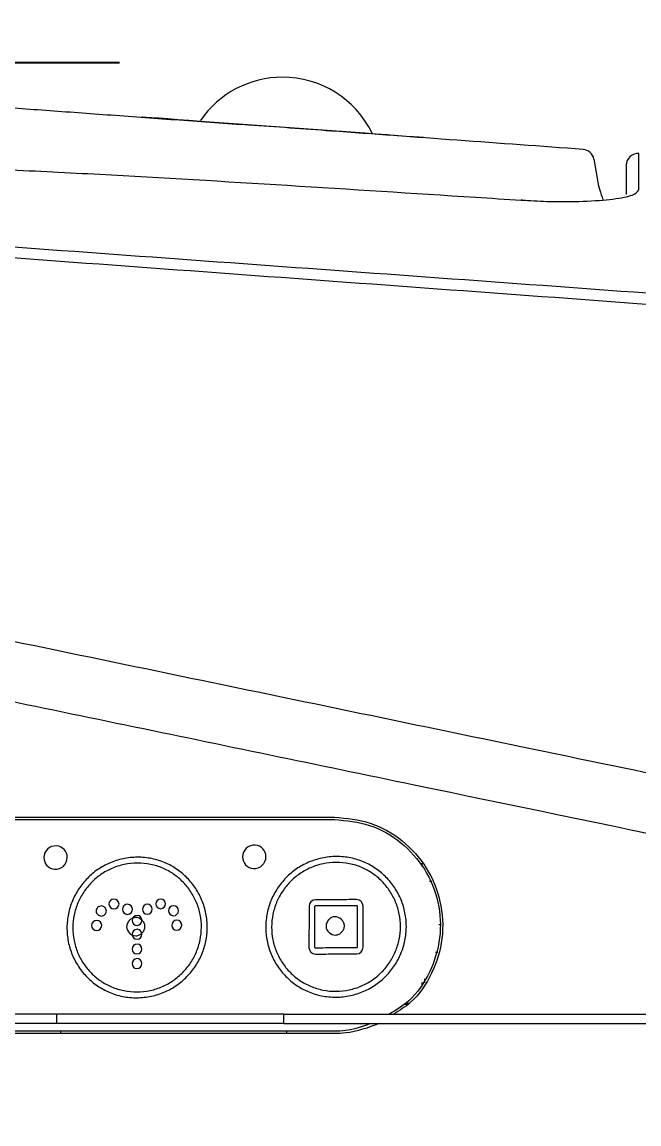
# Model space of a CAD drawing. Extents: x 1268 to 7307, y -579 to 1973.
# Drawn here: x 1580.3 to 1632.7, y 174.6 to 268.3 of the extents above; entities that cross this region are included whole.
import ezdxf

# ---------------------------------------------------------------- set-up
doc = ezdxf.new("R2010")
doc.units = 0
doc.header["$LTSCALE"] = 20
doc.header["$MEASUREMENT"] = 0
doc.layers.get('0').update_dxf_attribs({"linetype": 'CONTINUOUS'})
doc.layers.get('DEFPOINTS').update_dxf_attribs({"linetype": 'CONTINUOUS'})
doc.styles.get("Standard").update_dxf_attribs({"font": 'NanumGothic.ttf'})
doc.dimstyles.get("Standard").update_dxf_attribs({"dimtxt": 2.7, "dimasz": 2.5, "dimexe": 1.5, "dimexo": 1.5, "dimgap": 1.5, "dimtad": 1, "dimdec": 0, "dimlfac": 10, "dimzin": 0, "dimdsep": 46, "dimtxsty": 'Standard', "dimcen": 0, "dimclrt": 2, "dimadec": 0, "dimazin": 0, "dimtfac": 1, "dimtdec": 0, "dimtmove": 0, "dimatfit": 3, "dimfxl": 0, "dimtolj": 1, "dimtzin": 0, "dimarcsym": 0})

# ---------------------------------------------------------------- blocks, each defined once
blk = doc.blocks.new('*D33')
at = {"color": 3, "lineweight": -2}
for p, q in [((1588.554, 264.808), (1291.513, 264.808)), ((1296.513, 244.808), (1296.513, 52.105)), ((1296.513, -187.53), (1296.513, 5.173)), ((1431.038, -207.53), (1291.513, -207.53))]:
    blk.add_line(p, q, dxfattribs=at)
at = {"color": 3}
for points in [[(1293.18, 244.808), (1299.847, 244.808), (1296.513, 264.808)], [(1293.18, -187.53), (1299.847, -187.53), (1296.513, -207.53)]]:
    blk.add_solid(points, dxfattribs=at)
at = {"layer": 'DEFPOINTS', "color": 0}
for p in [(1296.513, 264.808), (1590.054, 264.808), (1432.538, -207.53)]:
    blk.add_point(p, dxfattribs=at)
at = {"color": 2, "insert": (1296.513, 28.639), "char_height": 25, "attachment_point": 5}
blk.add_mtext('\\A1;475', dxfattribs=at)
blk = doc.blocks.new('*D35')
at = {"color": 3, "lineweight": -2}
for p, q in [((2087.964, 209.622), (2087.964, -460.781)), ((1407.538, -209.03), (1407.538, -460.781)), ((1427.538, -455.781), (2067.964, -455.781))]:
    blk.add_line(p, q, dxfattribs=at)
at = {"color": 3}
for points in [[(1427.538, -452.448), (1427.538, -459.114), (1407.538, -455.781)], [(2067.964, -452.448), (2067.964, -459.114), (2087.964, -455.781)]]:
    blk.add_solid(points, dxfattribs=at)
at = {"layer": 'DEFPOINTS', "color": 0}
for p in [(2087.964, 211.122), (1407.538, -207.53), (2087.964, -455.781)]:
    blk.add_point(p, dxfattribs=at)
at = {"color": 2, "insert": (1747.751, -432.172), "char_height": 25, "attachment_point": 5}
blk.add_mtext('\\A1;680', dxfattribs=at)
blk = doc.blocks.new('A$C46AA2DB5')
at = {"color": 7, "linetype": 'Continuous', "lineweight": 15}
for p, q in [((182.434, 86.375), (168.471, 87.393)), ((182.434, 86.375), (168.471, 87.393)), ((205.748, 84.618), (205.748, 84.66)), ((201.917, 84.183), (202.23, 82.405)), ((195.738, 80.693), (195.739, 80.706)), ((188.143, 22.755), (187.934, 22.755)), ((188.442, 16.755), (188.652, 16.755)), ((187.517, 14.481), (187.517, 14.146)), ((185.772, 12.343), (186.117, 12.343)), ((186.211, 12.409), (185.866, 12.409)), ((156.276, 10.687), (156.276, 11.487)), ((175.565, 10.687), (175.565, 11.487)), ((156.601, 9.844), (156.601, 10.044)), ((175.825, 9.844), (175.825, 10.044))]:
    blk.add_line(p, q, dxfattribs=at)
at = {"color": 7, "linetype": 'Continuous', "lineweight": 15, "flags": 128}
for points in [[(168.471, 87.393), (167.498, 87.464), (166.563, 87.533), (165.701, 87.596), (164.945, 87.651), (164.325, 87.696), (163.864, 87.73), (163.58, 87.75), (163.485, 87.757)], [(168.471, 87.393), (167.498, 87.464), (166.563, 87.533), (165.701, 87.596), (164.945, 87.651), (164.325, 87.696), (163.864, 87.73), (163.58, 87.75), (163.485, 87.757)], [(187.421, 86.011), (187.325, 86.018), (187.041, 86.038), (186.581, 86.072), (185.96, 86.117), (185.205, 86.172), (184.343, 86.235), (183.407, 86.304), (182.434, 86.375)], [(187.421, 86.011), (187.325, 86.018), (187.041, 86.038), (186.581, 86.072), (185.96, 86.117), (185.205, 86.172), (184.343, 86.235), (183.407, 86.304), (182.434, 86.375)]]:
    blk.add_lwpolyline(points, dxfattribs=at)
at = {"color": 7, "linetype": 'Continuous', "lineweight": 15}
for centre, radius, start, end in [((175.453, 82.693), 8.458, 90, 145.65333), ((175.453, 82.693), 8.458, 25.95314, 90), ((200.932, 84.009), 1, 10.00001, 85.82681), ((205.675, 83.663), 1, 85.82646, 179.99997)]:
    blk.add_arc(centre, radius, start, end, dxfattribs=at)
for points, knots in [([(27.184, 85.83), (31.2, 86.619), (39.031, 88.156), (50.416, 89.756), (60.835, 90.868), (70.043, 91.55), (77.992, 91.926), (84.24, 92.083), (88.971, 92.126), (92.494, 92.12), (95.63, 92.086), (99.427, 92.013), (102.973, 91.905), (105.931, 91.783), (107.464, 91.712), (108.904, 91.641), (110.524, 91.552), (111.926, 91.47), (113.039, 91.4), (113.922, 91.343), (114.584, 91.298), (115.241, 91.252), (115.926, 91.204), (117.272, 91.108), (119.319, 90.96), (121.941, 90.77), (125.014, 90.547), (128.791, 90.272), (133.298, 89.944), (138.542, 89.562), (143.982, 89.166), (149.408, 88.77), (154.66, 88.387), (160.212, 87.983), (166.011, 87.56), (169.929, 87.274), (171.917, 87.129)], [0, 0, 0, 0, 0.06588, 0.12849, 0.184468, 0.23369, 0.276023, 0.311348, 0.333203, 0.351273, 0.367744, 0.383278, 0.41167, 0.424411, 0.430365, 0.4364, 0.44979, 0.466374, 0.483853, 0.504703, 0.529161, 0.556654, 0.586539, 0.618902, 0.653783, 0.682664, 0.713064, 0.744985, 0.778423, 0.813373, 0.84983, 0.878166, 0.907344, 0.937361, 0.968219, 1, 1, 1, 1]), ([(201.005, 85.006), (193.871, 85.527), (184.383, 86.219), (174.7, 86.926), (172.146, 87.112), (171.944, 87.127)], [0, 0, 0, 0, 0.736066, 0.97909, 1, 1, 1, 1]), ([(205.741, 81.558), (205.742, 82.039), (205.743, 83.001), (205.745, 83.89), (205.746, 84.497), (205.747, 84.576), (205.748, 84.618)], [0, 0, 0, 0, 0.261638, 0.523577, 0.744911, 1, 1, 1, 1]), ([(149.921, 83.383), (150.587, 83.353), (153.917, 83.205), (167.9, 82.493), (182.501, 81.538), (194.442, 80.776), (195.738, 80.693)], [0, 0, 0, 0, 0.043576, 0.2178821, 0.9151174, 1, 1, 1, 1]), ([(204.675, 83.663), (204.675, 83.627), (204.675, 83.556), (204.675, 82.945), (204.675, 82.171), (204.675, 81.431), (204.675, 81.164)], [0, 0, 0, 0, 0.280102, 0.560203, 0.841579, 1, 1, 1, 1]), ([(195.738, 80.693), (196.468, 80.654), (198.309, 80.556), (201.119, 80.571), (203.67, 80.766), (205.408, 81.11), (205.63, 81.409), (205.741, 81.558)], [0, 0, 0, 0, 0.139247, 0.351522, 0.566465, 0.783209, 1, 1, 1, 1]), ([(202.23, 82.405), (202.23, 82.405), (202.23, 82.17), (202.445, 81.479), (202.597, 81.005), (202.686, 80.729)], [0, 0, 0, 0, 0.0000044, 0.4181339, 1, 1, 1, 1]), ([(660.362, 39.629), (660.306, 39.633), (660.193, 39.642), (659.19, 39.716), (657.47, 39.842), (654.831, 40.033), (651.918, 40.241), (648.659, 40.474), (645.289, 40.715), (641.223, 41.007), (636.465, 41.35), (631.024, 41.743), (624.952, 42.181), (618.32, 42.661), (610.679, 43.214), (602.036, 43.84), (592.424, 44.538), (582.4, 45.268), (571.902, 46.033), (560.932, 46.833), (549.57, 47.663), (538.052, 48.504), (526.442, 49.351), (514.801, 50.201), (495.629, 51.599), (468.92, 53.546), (433.738, 56.112), (398.656, 58.743), (362.194, 61.402), (326.216, 64.028), (290.731, 66.622), (255.232, 69.218), (219.748, 71.809), (184.299, 74.393), (160.724, 76.104), (148.939, 76.959)], [0, 0, 0, 0, 0.027372, 0.054795, 0.082215, 0.109598, 0.136936, 0.151643, 0.166403, 0.181164, 0.195871, 0.210561, 0.225305, 0.240052, 0.254747, 0.272442, 0.290188, 0.307935, 0.32563, 0.34405, 0.362487, 0.380988, 0.399545, 0.418111, 0.436617, 0.49118, 0.545744, 0.604368, 0.662992, 0.719145, 0.775332, 0.831526, 0.887707, 0.943865, 1, 1, 1, 1]), ([(148.811, 76.078), (160.601, 75.213), (184.187, 73.485), (219.652, 70.892), (255.152, 68.301), (290.667, 65.711), (326.168, 63.122), (361.616, 60.536), (397.004, 57.954), (431.324, 55.377), (466.598, 52.803), (494.021, 50.804), (513.683, 49.367), (525.589, 48.492), (537.465, 47.617), (549.245, 46.745), (560.867, 45.884), (572.024, 45.054), (582.639, 44.265), (592.713, 43.518), (602.373, 42.803), (611.061, 42.162), (618.746, 41.594), (625.418, 41.099), (631.527, 40.646), (637, 40.24), (641.785, 39.888), (645.872, 39.589), (649.259, 39.342), (652.525, 39.107), (655.44, 38.899), (658.082, 38.708), (659.807, 38.584), (660.814, 38.511), (660.927, 38.503), (660.983, 38.499)], [0, 0, 0, 0, 0.056053, 0.11213, 0.168229, 0.22434, 0.280444, 0.336516, 0.392465, 0.448413, 0.504362, 0.560311, 0.5792, 0.59815, 0.617091, 0.635974, 0.65479, 0.673589, 0.69134, 0.709143, 0.726945, 0.744697, 0.759462, 0.774279, 0.789092, 0.803853, 0.818628, 0.833458, 0.848287, 0.863062, 0.890402, 0.917786, 0.945205, 0.972628, 1, 1, 1, 1]), ([(236.798, 25.696), (236.146, 25.832), (232.883, 26.508), (219.178, 29.351), (197.621, 33.824), (170.185, 39.516), (153.206, 43.039), (144.716, 44.8)], [0, 0, 0, 0, 0.02123, 0.10615, 0.44585, 0.722876, 1, 1, 1, 1]), ([(137.617, 41.165), (138.635, 40.953), (139.654, 40.742), (141.694, 40.318), (142.715, 40.107), (145.776, 39.471), (147.818, 39.048), (153.943, 37.777), (158.028, 36.929), (170.288, 34.386), (178.467, 32.689), (203.015, 27.596), (219.393, 24.198), (235.783, 20.798)], [0, 0, 0, 0, 0.03125, 0.03125, 0.0625, 0.0625, 0.125, 0.125, 0.25, 0.25, 0.5, 0.5, 1, 1, 1, 1]), ([(128.867, 28.244), (130.982, 28.244), (133.1, 28.244), (136.282, 28.244), (137.343, 28.244), (139.467, 28.244), (140.529, 28.244), (145.84, 28.244), (150.09, 28.244), (162.845, 28.244), (171.353, 28.244), (179.867, 28.244)], [0, 0, 0, 0, 0.125, 0.125, 0.1875, 0.1875, 0.25, 0.25, 0.5, 0.5, 1, 1, 1, 1]), ([(179.867, 28.244), (180.902, 28.142), (182.972, 27.938), (185.731, 26.351), (187.809, 24.011), (189.013, 21.082), (189.186, 17.923), (188.258, 14.923), (186.759, 12.649), (185.381, 11.795), (184.884, 11.487)], [0, 0, 0, 0, 0.132161, 0.264313, 0.397119, 0.527692, 0.663404, 0.793623, 0.925658, 1, 1, 1, 1]), ([(128.867, 28.044), (130.982, 28.044), (133.1, 28.044), (136.282, 28.044), (137.343, 28.044), (139.467, 28.044), (140.529, 28.044), (145.84, 28.044), (150.091, 28.044), (162.845, 28.044), (171.353, 28.044), (179.867, 28.044)], [0, 0, 0, 0, 0.125, 0.125, 0.1875, 0.1875, 0.25, 0.25, 0.5, 0.5, 1, 1, 1, 1]), ([(179.867, 28.044), (180.881, 27.944), (182.908, 27.744), (185.604, 26.189), (187.653, 23.897), (188.82, 21.038), (188.979, 17.949), (188.086, 15.019), (186.544, 12.718), (185.112, 11.837), (184.543, 11.487)], [0, 0, 0, 0, 0.130653, 0.261299, 0.392109, 0.522965, 0.653671, 0.784103, 0.914248, 1, 1, 1, 1]), ([(155.166, 24.798), (155.166, 24.798), (155.166, 24.798), (155.166, 24.798), (155.168, 25.08), (155.288, 25.34), (155.676, 25.706), (155.953, 25.813), (156.762, 25.76), (157.154, 25.317), (157.15, 24.524), (157.03, 24.264), (156.643, 23.898), (156.366, 23.791), (155.557, 23.844), (155.164, 24.286), (155.166, 24.798)], [0.999994, 0.999994, 0.999994, 0.999994, 1, 1, 1, 1.1315, 1.1315, 1.26127, 1.26127, 1.499859, 1.499859, 1.631621, 1.631621, 1.761499, 1.761499, 1.999994, 1.999994, 1.999994, 1.999994]), ([(172.057, 24.864), (172.058, 25.146), (172.178, 25.407), (172.567, 25.773), (172.845, 25.88), (173.656, 25.824), (174.048, 25.38), (174.045, 24.589), (173.926, 24.328), (173.537, 23.962), (173.259, 23.855), (172.447, 23.91), (172.055, 24.354), (172.057, 24.864), (172.057, 24.864), (172.057, 24.864), (172.057, 24.864)], [0.000008, 0.000008, 0.000008, 0.000008, 0.131669, 0.131669, 0.261533, 0.261533, 0.499909, 0.499909, 0.631825, 0.631825, 0.76177, 0.76177, 1, 1, 1, 1.000008, 1.000008, 1.000008, 1.000008]), ([(157.127, 18.836), (157.129, 19.233), (157.21, 20.018), (157.558, 21.141), (158.106, 22.164), (158.835, 23.062), (159.722, 23.809), (160.751, 24.381), (161.899, 24.742), (163.117, 24.872), (164.333, 24.755), (165.476, 24.398), (166.498, 23.833), (167.38, 23.088), (168.101, 22.192), (168.641, 21.171), (168.98, 20.052), (169.092, 18.874), (168.97, 17.697), (168.625, 16.579), (168.079, 15.558), (167.355, 14.661), (166.471, 13.914), (165.446, 13.341), (164.3, 12.977), (163.083, 12.844), (161.866, 12.957), (160.721, 13.309), (159.696, 13.871), (158.81, 14.614), (158.085, 15.509), (157.541, 16.531), (157.2, 17.654), (157.125, 18.439), (157.127, 18.836)], [0, 0, 0, 0, 0.031744, 0.062792, 0.093487, 0.124065, 0.154734, 0.185742, 0.217598, 0.25048, 0.283246, 0.31487, 0.345796, 0.376396, 0.406915, 0.437544, 0.468497, 0.500092, 0.531679, 0.562605, 0.593201, 0.623698, 0.654297, 0.685246, 0.717059, 0.749929, 0.782697, 0.814347, 0.845307, 0.875947, 0.906513, 0.937204, 0.968254, 1, 1, 1, 1]), ([(174.027, 18.896), (174.028, 19.293), (174.109, 20.077), (174.456, 21.2), (175.004, 22.223), (175.731, 23.121), (176.619, 23.868), (177.649, 24.44), (178.8, 24.802), (180.022, 24.931), (181.242, 24.813), (182.388, 24.455), (183.413, 23.888), (184.297, 23.142), (185.019, 22.244), (185.561, 21.223), (185.901, 20.103), (186.015, 18.927), (185.894, 17.751), (185.551, 16.633), (185.007, 15.612), (184.283, 14.715), (183.398, 13.966), (182.372, 13.392), (181.223, 13.028), (180.001, 12.895), (178.78, 13.008), (177.632, 13.363), (176.603, 13.927), (175.715, 14.671), (174.988, 15.568), (174.443, 16.591), (174.101, 17.714), (174.026, 18.499), (174.027, 18.896)], [0, 0, 0, 0, 0.031679, 0.062678, 0.093334, 0.123884, 0.154537, 0.185545, 0.217427, 0.250368, 0.283189, 0.314854, 0.345807, 0.376425, 0.40695, 0.437567, 0.468484, 0.50001, 0.531525, 0.562404, 0.592968, 0.623445, 0.654037, 0.684995, 0.716846, 0.749787, 0.782626, 0.814331, 0.845333, 0.876003, 0.906587, 0.937281, 0.968308, 1, 1, 1, 1]), ([(174.525, 18.898), (174.526, 19.261), (174.6, 19.98), (174.917, 21.009), (175.419, 21.947), (176.087, 22.77), (176.9, 23.455), (177.844, 23.98), (178.899, 24.311), (180.019, 24.429), (181.138, 24.322), (182.188, 23.994), (183.128, 23.474), (183.938, 22.79), (184.6, 21.968), (185.097, 21.031), (185.409, 20.005), (185.513, 18.927), (185.403, 17.849), (185.088, 16.824), (184.589, 15.888), (183.926, 15.065), (183.115, 14.379), (182.174, 13.852), (181.121, 13.518), (180.001, 13.396), (178.881, 13.5), (177.829, 13.825), (176.886, 14.342), (176.072, 15.025), (175.406, 15.847), (174.906, 16.785), (174.593, 17.814), (174.523, 18.534), (174.525, 18.898)], [0, 0, 0, 0, 0.031674, 0.062669, 0.093321, 0.123868, 0.154518, 0.185523, 0.217404, 0.250343, 0.283162, 0.314826, 0.34578, 0.376398, 0.406923, 0.43754, 0.468459, 0.499985, 0.531504, 0.562385, 0.592953, 0.623434, 0.65403, 0.684992, 0.716846, 0.749791, 0.782632, 0.814339, 0.845341, 0.876011, 0.906595, 0.937287, 0.968312, 1, 1, 1, 1]), ([(157.624, 18.838), (157.625, 19.202), (157.7, 19.922), (158.018, 20.951), (158.521, 21.889), (159.188, 22.712), (160.002, 23.397), (160.944, 23.92), (161.997, 24.252), (163.114, 24.371), (164.228, 24.264), (165.275, 23.937), (166.213, 23.419), (167.021, 22.737), (167.682, 21.915), (168.178, 20.98), (168.488, 19.953), (168.592, 18.874), (168.48, 17.795), (168.164, 16.77), (167.664, 15.834), (166.999, 15.012), (166.189, 14.327), (165.249, 13.801), (164.199, 13.467), (163.083, 13.345), (161.967, 13.449), (160.918, 13.772), (159.978, 14.287), (159.166, 14.968), (158.502, 15.788), (158.003, 16.725), (157.691, 17.755), (157.622, 18.474), (157.624, 18.838)], [0, 0, 0, 0, 0.031739, 0.062783, 0.093474, 0.124048, 0.154715, 0.18572, 0.217573, 0.250454, 0.283219, 0.314842, 0.345768, 0.376368, 0.406887, 0.437516, 0.468469, 0.500066, 0.531655, 0.562585, 0.593185, 0.623686, 0.654289, 0.685241, 0.717058, 0.749932, 0.782702, 0.814354, 0.845315, 0.875955, 0.90652, 0.93721, 0.968257, 1, 1, 1, 1]), ([(160.476, 20.255), (160.469, 20.201), (160.454, 20.093), (160.355, 19.957), (160.22, 19.859), (160.052, 19.821), (159.883, 19.855), (159.736, 19.945), (159.63, 20.082), (159.592, 20.254), (159.628, 20.427), (159.729, 20.573), (159.88, 20.668), (160.055, 20.702), (160.229, 20.667), (160.366, 20.565), (160.458, 20.421), (160.47, 20.31), (160.476, 20.255)], [0, 0, 0, 0, 0.059181, 0.119734, 0.180648, 0.241545, 0.305616, 0.368591, 0.430482, 0.493129, 0.558848, 0.621532, 0.684957, 0.752294, 0.816071, 0.877039, 0.938057, 1, 1, 1, 1]), ([(161.114, 20.442), (160.884, 20.442), (160.696, 20.62), (160.697, 21.073), (160.877, 21.264), (161.363, 21.266), (161.553, 21.087), (161.551, 20.611), (161.348, 20.443), (161.117, 20.442), (161.116, 20.442), (161.115, 20.442), (161.114, 20.442)], [0.0007514, 0.0007514, 0.0007514, 0.0007514, 0.25, 0.25, 0.5, 0.5, 0.75, 0.75, 1, 1, 1, 1.0007514, 1.0007514, 1.0007514, 1.0007514]), ([(162.286, 19.976), (162.285, 19.976), (162.284, 19.976), (162.282, 19.976), (162.032, 19.975), (161.834, 20.162), (161.835, 20.411), (161.836, 20.646), (162.056, 20.832), (162.515, 20.834), (162.692, 20.625), (162.691, 20.414), (162.69, 20.194), (162.535, 19.979), (162.286, 19.976)], [0.9986198, 0.9986198, 0.9986198, 0.9986198, 1, 1, 1, 1.25, 1.25, 1.25, 1.5, 1.5, 1.75, 1.75, 1.75, 1.9986198, 1.9986198, 1.9986198, 1.9986198]), ([(163.947, 19.982), (163.701, 19.983), (163.545, 20.195), (163.546, 20.417), (163.547, 20.627), (163.724, 20.838), (164.182, 20.84), (164.369, 20.642), (164.368, 20.42), (164.367, 20.187), (164.2, 19.983), (163.951, 19.982), (163.95, 19.982), (163.949, 19.982), (163.947, 19.982)], [0.0012819, 0.0012819, 0.0012819, 0.0012819, 0.25, 0.25, 0.25, 0.5, 0.5, 0.75, 0.75, 0.75, 1, 1, 1, 1.0012819, 1.0012819, 1.0012819, 1.0012819]), ([(165.107, 20.457), (164.881, 20.456), (164.671, 20.632), (164.673, 21.091), (164.873, 21.279), (165.11, 21.28), (165.335, 21.281), (165.512, 21.072), (165.51, 20.657), (165.322, 20.458), (165.107, 20.457)], [0, 0, 0, 0, 0.25, 0.25, 0.5, 0.5, 0.5, 0.75, 0.75, 1, 1, 1, 1]), ([(166.178, 19.856), (165.953, 19.858), (165.76, 20.063), (165.761, 20.274), (165.761, 20.499), (165.938, 20.712), (166.433, 20.714), (166.6, 20.512), (166.6, 20.277), (166.599, 20.056), (166.411, 19.856), (166.183, 19.856), (166.181, 19.856), (166.18, 19.856), (166.178, 19.856)], [0.0017321, 0.0017321, 0.0017321, 0.0017321, 0.25, 0.25, 0.25, 0.5, 0.5, 0.75, 0.75, 0.75, 1, 1, 1, 1.0017321, 1.0017321, 1.0017321, 1.0017321]), ([(181.746, 21.226), (182.057, 21.227), (182.304, 20.965), (182.303, 20.669), (182.3, 19.503), (182.297, 18.337), (182.293, 17.172), (182.293, 16.877), (182.045, 16.612), (181.733, 16.611), (181.153, 16.61), (180.573, 16.608), (179.413, 16.605), (178.834, 16.603), (178.254, 16.602), (177.943, 16.601), (177.696, 16.863), (177.697, 17.159), (177.7, 18.324), (177.703, 19.49), (177.707, 20.656), (177.708, 20.951), (177.956, 21.215), (178.267, 21.216), (178.847, 21.217), (179.426, 21.219), (180.586, 21.223), (181.166, 21.224), (181.746, 21.226)], [0, 0, 0, 0, 0.018124, 0.018124, 0.018124, 0.250535, 0.250535, 0.250535, 0.268659, 0.268659, 0.268659, 0.384348, 0.384348, 0.5, 0.5, 0.5, 0.518124, 0.518124, 0.518124, 0.750535, 0.750535, 0.750535, 0.768659, 0.768659, 0.768659, 0.884311, 0.884311, 1, 1, 1, 1]), ([(178.192, 17.16), (178.191, 17.136), (178.233, 17.112), (178.255, 17.112), (178.835, 17.114), (179.415, 17.116), (180.575, 17.119), (181.155, 17.12), (181.735, 17.122), (181.756, 17.122), (181.798, 17.145), (181.798, 17.17), (181.801, 18.336), (181.804, 19.502), (181.808, 20.668), (181.808, 20.698), (181.777, 20.732), (181.745, 20.731), (181.165, 20.73), (180.585, 20.728), (179.425, 20.725), (178.845, 20.723), (178.266, 20.721), (178.233, 20.721), (178.202, 20.688), (178.202, 20.657), (178.198, 19.491), (178.195, 18.326), (178.192, 17.16)], [0, 0, 0, 0, 0.018124, 0.018124, 0.018124, 0.133777, 0.133777, 0.249465, 0.249465, 0.249465, 0.26759, 0.26759, 0.26759, 0.5, 0.5, 0.5, 0.518124, 0.518124, 0.518124, 0.633813, 0.633813, 0.749465, 0.749465, 0.749465, 0.76759, 0.76759, 0.76759, 1, 1, 1, 1]), ([(162.964, 19.71), (163.167, 19.712), (163.361, 19.619), (163.579, 19.411), (163.64, 19.329), (163.728, 19.15), (163.756, 19.05), (163.761, 18.849), (163.738, 18.748), (163.657, 18.561), (163.599, 18.477), (163.46, 18.33), (163.378, 18.268), (163.197, 18.18), (163.096, 18.153), (162.793, 18.15), (162.597, 18.243), (162.306, 18.519), (162.203, 18.71), (162.196, 19.117), (162.29, 19.314), (162.498, 19.532), (162.581, 19.594), (162.761, 19.682), (162.862, 19.709), (162.964, 19.71)], [0, 0, 0, 0, 0.125, 0.125, 0.1875, 0.1875, 0.25, 0.25, 0.3125, 0.3125, 0.375, 0.375, 0.4375, 0.4375, 0.5, 0.5, 0.625, 0.625, 0.75, 0.75, 0.875, 0.875, 0.9375, 0.9375, 1, 1, 1, 1]), ([(163.088, 19.038), (162.839, 19.037), (162.67, 19.218), (162.671, 19.456), (162.672, 19.678), (162.859, 19.877), (163.092, 19.878), (163.335, 19.879), (163.493, 19.687), (163.493, 19.459), (163.492, 19.218), (163.35, 19.039), (163.088, 19.038)], [0, 0, 0, 0, 0.25, 0.25, 0.25, 0.5, 0.5, 0.5, 0.75, 0.75, 0.75, 1, 1, 1, 1]), ([(179.899, 19.773), (180.103, 19.78), (180.299, 19.689), (180.52, 19.486), (180.583, 19.405), (180.674, 19.227), (180.704, 19.128), (180.712, 18.928), (180.692, 18.826), (180.614, 18.638), (180.558, 18.553), (180.422, 18.404), (180.341, 18.34), (180.162, 18.248), (180.062, 18.22), (179.759, 18.21), (179.561, 18.299), (179.264, 18.57), (179.159, 18.759), (179.143, 19.165), (179.233, 19.364), (179.437, 19.586), (179.519, 19.65), (179.697, 19.741), (179.798, 19.77), (179.899, 19.773)], [0, 0, 0, 0, 0.125, 0.125, 0.1875, 0.1875, 0.25, 0.25, 0.3125, 0.3125, 0.375, 0.375, 0.4375, 0.4375, 0.5, 0.5, 0.625, 0.625, 0.75, 0.75, 0.875, 0.875, 0.9375, 0.9375, 1, 1, 1, 1]), ([(159.662, 18.596), (159.429, 18.595), (159.211, 18.78), (159.212, 19.014), (159.213, 19.264), (159.411, 19.452), (159.666, 19.453), (159.909, 19.454), (160.084, 19.245), (160.083, 19.018), (160.083, 18.805), (159.885, 18.597), (159.662, 18.596)], [0, 0, 0, 0, 0.25, 0.25, 0.25, 0.5, 0.5, 0.5, 0.75, 0.75, 0.75, 1, 1, 1, 1]), ([(166.46, 18.621), (166.234, 18.623), (166.041, 18.828), (166.041, 19.04), (166.042, 19.266), (166.219, 19.477), (166.714, 19.479), (166.881, 19.277), (166.881, 19.043), (166.88, 18.822), (166.692, 18.622), (166.464, 18.621), (166.463, 18.621), (166.461, 18.621), (166.46, 18.621)], [0.001671, 0.001671, 0.001671, 0.001671, 0.25, 0.25, 0.25, 0.5, 0.5, 0.75, 0.75, 0.75, 1, 1, 1, 1.001671, 1.001671, 1.001671, 1.001671]), ([(163.084, 17.861), (162.835, 17.861), (162.666, 18.042), (162.667, 18.51), (162.846, 18.701), (163.087, 18.702), (163.339, 18.703), (163.489, 18.518), (163.487, 18.042), (163.346, 17.862), (163.084, 17.861)], [0, 0, 0, 0, 0.25, 0.25, 0.5, 0.5, 0.5, 0.75, 0.75, 1, 1, 1, 1]), ([(163.08, 16.618), (162.833, 16.617), (162.661, 16.778), (162.662, 17.02), (162.663, 17.249), (162.842, 17.44), (163.083, 17.441), (163.334, 17.442), (163.485, 17.258), (163.484, 17.023), (163.483, 16.777), (163.338, 16.619), (163.08, 16.618)], [0, 0, 0, 0, 0.25, 0.25, 0.25, 0.5, 0.5, 0.5, 0.75, 0.75, 0.75, 1, 1, 1, 1]), ([(163.075, 15.374), (162.826, 15.373), (162.657, 15.554), (162.658, 15.792), (162.658, 16.014), (162.846, 16.213), (163.078, 16.214), (163.322, 16.215), (163.48, 16.023), (163.479, 15.795), (163.479, 15.553), (163.337, 15.375), (163.075, 15.374)], [0, 0, 0, 0, 0.25, 0.25, 0.25, 0.5, 0.5, 0.5, 0.75, 0.75, 0.75, 1, 1, 1, 1]), ([(156.276, 11.487), (152.831, 11.487), (145.96, 11.487), (135.594, 11.487), (125.02, 11.487), (103.886, 11.487), (79.824, 11.487), (55.526, 11.487), (33.544, 11.487), (21.148, 11.487), (15.511, 11.487)], [0, 0, 0, 0, 0.0625, 0.125, 0.1875, 0.25, 0.5, 0.625, 0.75, 1, 1, 1, 1]), ([(175.565, 11.487), (188.078, 11.487), (210.425, 11.487), (232.793, 11.487), (242.635, 11.487)], [0, 0, 0, 0, 0.559969, 1, 1, 1, 1]), ([(156.276, 10.687), (152.831, 10.687), (145.96, 10.687), (135.594, 10.687), (125.02, 10.687), (103.886, 10.687), (79.824, 10.687), (55.526, 10.687), (33.544, 10.687), (21.148, 10.687), (15.511, 10.687)], [0, 0, 0, 0, 0.0625, 0.125, 0.1875, 0.25, 0.5, 0.625, 0.75, 1, 1, 1, 1]), ([(175.565, 10.687), (188.078, 10.687), (210.425, 10.687), (232.793, 10.687), (242.635, 10.687)], [0, 0, 0, 0, 0.559969, 1, 1, 1, 1]), ([(182.934, 10.687), (182.231, 10.432), (181.232, 10.07), (180.179, 10.05), (179.867, 10.044)], [0, 0, 0, 0, 0.704022, 1, 1, 1, 1]), ([(183.655, 10.687), (182.724, 10.343), (181.489, 9.886), (180.187, 9.852), (179.867, 9.844)], [0, 0, 0, 0, 0.7546922, 1, 1, 1, 1]), ([(179.867, 10.044), (171.356, 10.044), (162.851, 10.044), (150.099, 10.044), (145.85, 10.044), (139.478, 10.044), (137.355, 10.044), (134.17, 10.044), (133.108, 10.044), (130.987, 10.044), (129.926, 10.044), (128.867, 10.044)], [0, 0, 0, 0, 0.5, 0.5, 0.75, 0.75, 0.875, 0.875, 0.9375, 0.9375, 1, 1, 1, 1]), ([(179.867, 9.844), (171.357, 9.844), (162.851, 9.844), (150.1, 9.844), (145.85, 9.844), (139.478, 9.844), (137.355, 9.844), (134.17, 9.844), (133.108, 9.844), (130.987, 9.844), (129.926, 9.844), (128.867, 9.844)], [0, 0, 0, 0, 0.5, 0.5, 0.75, 0.75, 0.875, 0.875, 0.9375, 0.9375, 1, 1, 1, 1])]:
    blk.add_open_spline(points, degree=3, knots=knots, dxfattribs=at)
for points, degree in [([(195.74, 80.713), (196.091, 80.691)], 1), ([(187.301, 24.321), (187.3, 24.034)], 1), ([(188.747, 19.106), (188.934, 19.106)], 1), ([(187.292, 14.17), (187.292, 13.834)], 1), ([(175.565, 11.487), (169.14, 11.487), (162.696, 11.487), (156.276, 11.487)], 3), ([(175.565, 10.687), (169.14, 10.687), (162.696, 10.687), (156.276, 10.687)], 3)]:
    blk.add_open_spline(points, degree=degree, dxfattribs=at)

msp = doc.modelspace()

# ---------------------------------------------------------------- block references
msp.add_blockref('A$C46AA2DB5', (1426.962, 172.426))

# ---------------------------------------------------------------- dimensions: what is measured, and where the dimension line sits
dim = msp.add_linear_dim(base=(1296.513, 264.808), p1=(1432.538, -207.53), p2=(1590.054, 264.808), angle=90, text='475', dimstyle='Standard', override={"dimtxt": 25, "dimasz": 20, "dimexe": 5, "dimgap": 10, "dimtih": 1, "dimtoh": 1, "dimlfac": 1, "dimzin": 12, "dimclrd": 3, "dimclre": 3, "dimazin": 2, "dimarcsym": 1})
dim.commit()
dim.dimension.update_dxf_attribs({"geometry": '*D33', "text_midpoint": (1296.513, 28.639), "dimtype": 160})
dim = msp.add_linear_dim(base=(2087.964, -455.781), p1=(1407.538, -207.53), p2=(2087.964, 211.122), dimstyle='Standard', override={"dimtxt": 25, "dimasz": 20, "dimexe": 5, "dimgap": 10, "dimtih": 1, "dimtoh": 1, "dimlfac": 1, "dimzin": 12, "dimclrd": 3, "dimclre": 3, "dimazin": 2, "dimarcsym": 1})
dim.commit()
dim.dimension.update_dxf_attribs({"geometry": '*D35', "text_midpoint": (1747.751, -432.172)})

# ---------------------------------------------------------------- leaders
msp.add_leader([(1491.476, 219.049), (1676.016, 406.697), (1828.44, 406.697)], dimstyle='Standard', override={"dimtxt": 20, "dimasz": 20, "dimexe": 5, "dimgap": 10, "dimtad": 0, "dimlfac": 1, "dimzin": 12, "dimclrd": 3, "dimclre": 3, "dimazin": 2, "dimarcsym": 1})

doc.saveas('drawing.dxf')
